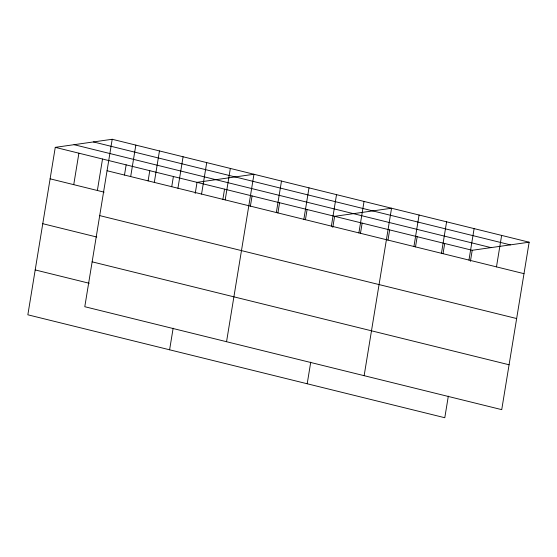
<?xml version="1.0" encoding="UTF-8"?>
<svg xmlns="http://www.w3.org/2000/svg" width="557" height="557" viewBox="0 0 557 557"><rect width="100%" height="100%" fill="white"/><g stroke="black" fill="none" stroke-linecap="round" stroke-linejoin="round"><path stroke-width="0.84" d="M112.208 139.271L84.789 306.712L501.732 409.646L529.15 242.198L112.208 139.271L55.268 147.354L27.85 314.802L444.792 417.729L448.329 396.131M73.74 184.659L78.899 153.189M97.371 190.494L102.523 159.024M124.476 175.058L126.147 164.858M130.679 176.569L135.838 145.099M148.106 180.893L149.777 170.686M154.31 182.404L159.462 150.933M171.73 186.727L173.401 176.52M177.934 188.238L183.086 156.768M169.607 349.796L173.15 328.191M195.222 193.411L197.032 182.355L253.971 174.264L226.546 341.706M201.564 194.073L206.717 162.602M222.877 199.357L224.548 189.15M225.188 199.9L230.34 168.43M250.392 206.146L252.063 195.939M276.335 212.53L281.487 181.06M277.915 212.941L279.586 202.734M303.85 219.326L309.003 187.855M305.431 219.737L307.102 209.529M331.373 226.114L336.525 194.644M307.199 383.766L310.736 362.161M332.808 227.381L334.618 216.325L391.557 208.234L364.139 375.676M358.889 232.91L364.041 201.439M360.47 233.32L362.141 223.113M387.985 240.116L389.656 229.909M413.928 246.493L419.08 215.03M415.501 246.911L417.172 236.704M441.443 253.289L446.596 221.818M443.024 253.7L444.695 243.493M468.959 260.084L474.111 228.614M470.4 261.344L472.211 250.288L529.15 242.198M496.475 266.88L501.634 235.409M93.416 141.938L510.358 244.871M74.06 144.688L491.002 247.621M55.268 147.354L472.211 250.288M107.055 170.741L523.998 273.668M50.116 178.825L104.117 192.158M99.71 215.608L516.645 318.541M42.771 223.698L96.772 237.031M92.135 261.839L509.077 364.772M35.195 269.929L89.204 283.262"/></g></svg>
